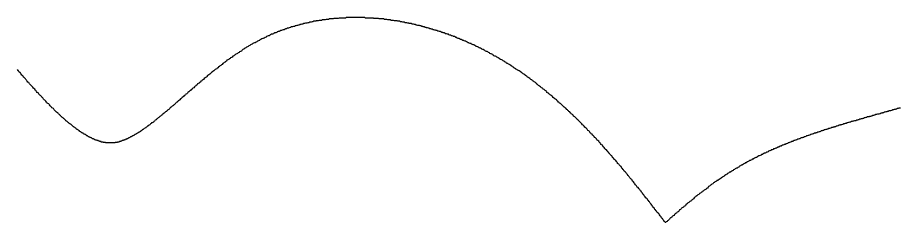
# Model space of a CAD drawing. Header units: millimetres. Extents: x 35 to 605, y 64 to 964.
# Drawn here: x 302.23 to 321.2, y 452.11 to 456.52 of the extents above; entities that cross this region are included whole.
import ezdxf

# ---------------------------------------------------------------- set-up
doc = ezdxf.new("R2010")
doc.units = ezdxf.units.MM

msp = doc.modelspace()

# ---------------------------------------------------------------- linework, layer by layer
msp.add_polyline3d([(321.207, 454.568, 0), (321.187, 454.568, 0), (321.167, 454.568, 0), (321.157, 454.558, 0), (321.137, 454.558, 0), (321.117, 454.548, 0), (321.107, 454.548, 0), (321.087, 454.538, 0), (321.067, 454.538, 0), (321.057, 454.528, 0), (321.037, 454.528, 0), (321.017, 454.518, 0), (321.007, 454.518, 0), (320.987, 454.508, 0), (320.967, 454.508, 0), (320.957, 454.508, 0), (320.937, 454.498, 0), (320.917, 454.498, 0), (320.907, 454.488, 0), (320.887, 454.488, 0), (320.867, 454.478, 0), (320.857, 454.478, 0), (320.837, 454.468, 0), (320.817, 454.468, 0), (320.807, 454.458, 0), (320.787, 454.458, 0), (320.767, 454.448, 0), (320.757, 454.448, 0), (320.737, 454.438, 0), (320.717, 454.438, 0), (320.707, 454.438, 0), (320.687, 454.428, 0), (320.667, 454.428, 0), (320.657, 454.418, 0), (320.637, 454.418, 0), (320.627, 454.408, 0), (320.607, 454.408, 0), (320.587, 454.398, 0), (320.577, 454.398, 0), (320.557, 454.388, 0), (320.537, 454.388, 0), (320.527, 454.378, 0), (320.507, 454.378, 0), (320.487, 454.378, 0), (320.477, 454.368, 0), (320.457, 454.368, 0), (320.437, 454.358, 0), (320.427, 454.358, 0), (320.407, 454.348, 0), (320.397, 454.348, 0), (320.377, 454.338, 0), (320.357, 454.338, 0), (320.347, 454.328, 0), (320.327, 454.328, 0), (320.307, 454.318, 0), (320.297, 454.318, 0), (320.277, 454.308, 0), (320.257, 454.308, 0), (320.247, 454.298, 0), (320.227, 454.298, 0), (320.217, 454.298, 0), (320.197, 454.288, 0), (320.177, 454.288, 0), (320.167, 454.278, 0), (320.147, 454.278, 0), (320.127, 454.268, 0), (320.117, 454.268, 0), (320.097, 454.258, 0), (320.087, 454.258, 0), (320.067, 454.248, 0), (320.047, 454.248, 0), (320.037, 454.238, 0), (320.017, 454.238, 0), (319.997, 454.228, 0), (319.987, 454.228, 0), (319.967, 454.218, 0), (319.957, 454.218, 0), (319.937, 454.208, 0), (319.917, 454.208, 0), (319.907, 454.198, 0), (319.887, 454.198, 0), (319.867, 454.188, 0), (319.857, 454.188, 0), (319.837, 454.178, 0), (319.827, 454.178, 0), (319.807, 454.168, 0), (319.787, 454.168, 0), (319.777, 454.158, 0), (319.757, 454.158, 0), (319.747, 454.148, 0), (319.727, 454.148, 0), (319.707, 454.138, 0), (319.697, 454.138, 0), (319.677, 454.128, 0), (319.657, 454.128, 0), (319.647, 454.118, 0), (319.627, 454.118, 0), (319.617, 454.108, 0), (319.597, 454.108, 0), (319.577, 454.098, 0), (319.567, 454.098, 0), (319.547, 454.088, 0), (319.537, 454.088, 0), (319.517, 454.078, 0), (319.497, 454.078, 0), (319.487, 454.068, 0), (319.467, 454.058, 0), (319.457, 454.058, 0), (319.437, 454.048, 0), (319.417, 454.048, 0), (319.407, 454.038, 0), (319.387, 454.038, 0), (319.377, 454.028, 0), (319.357, 454.028, 0), (319.337, 454.018, 0), (319.327, 454.018, 0), (319.307, 454.008, 0), (319.297, 454.008, 0), (319.277, 453.998, 0), (319.257, 453.988, 0), (319.247, 453.988, 0), (319.227, 453.978, 0), (319.217, 453.978, 0), (319.197, 453.968, 0), (319.187, 453.968, 0), (319.167, 453.958, 0), (319.147, 453.948, 0), (319.137, 453.948, 0), (319.117, 453.938, 0), (319.107, 453.938, 0), (319.087, 453.928, 0), (319.067, 453.928, 0), (319.057, 453.918, 0), (319.037, 453.908, 0), (319.027, 453.908, 0), (319.007, 453.898, 0), (318.997, 453.898, 0), (318.977, 453.888, 0), (318.957, 453.878, 0), (318.947, 453.878, 0), (318.927, 453.868, 0), (318.917, 453.868, 0), (318.897, 453.858, 0), (318.887, 453.848, 0), (318.867, 453.848, 0), (318.847, 453.838, 0), (318.837, 453.838, 0), (318.817, 453.828, 0), (318.807, 453.818, 0), (318.787, 453.818, 0), (318.777, 453.808, 0), (318.757, 453.798, 0), (318.737, 453.798, 0), (318.727, 453.788, 0), (318.707, 453.788, 0), (318.697, 453.778, 0), (318.677, 453.768, 0), (318.667, 453.768, 0), (318.647, 453.758, 0), (318.637, 453.748, 0), (318.617, 453.748, 0), (318.597, 453.738, 0), (318.587, 453.728, 0), (318.567, 453.728, 0), (318.557, 453.718, 0), (318.537, 453.708, 0), (318.527, 453.708, 0), (318.507, 453.698, 0), (318.497, 453.688, 0), (318.477, 453.688, 0), (318.467, 453.678, 0), (318.447, 453.668, 0), (318.427, 453.668, 0), (318.417, 453.658, 0), (318.397, 453.648, 0), (318.387, 453.648, 0), (318.367, 453.638, 0), (318.357, 453.628, 0), (318.337, 453.618, 0), (318.327, 453.618, 0), (318.307, 453.608, 0), (318.297, 453.598, 0), (318.277, 453.598, 0), (318.267, 453.588, 0), (318.247, 453.578, 0), (318.237, 453.568, 0), (318.217, 453.568, 0), (318.207, 453.558, 0), (318.187, 453.548, 0), (318.167, 453.538, 0), (318.157, 453.538, 0), (318.137, 453.528, 0), (318.127, 453.518, 0), (318.107, 453.508, 0), (318.097, 453.508, 0), (318.077, 453.498, 0), (318.067, 453.488, 0), (318.047, 453.478, 0), (318.037, 453.468, 0), (318.017, 453.468, 0), (318.007, 453.458, 0), (317.987, 453.448, 0), (317.977, 453.438, 0), (317.957, 453.438, 0), (317.947, 453.428, 0), (317.927, 453.418, 0), (317.917, 453.408, 0), (317.897, 453.398, 0), (317.887, 453.388, 0), (317.867, 453.388, 0), (317.857, 453.378, 0), (317.837, 453.368, 0), (317.827, 453.358, 0), (317.807, 453.348, 0), (317.797, 453.338, 0), (317.777, 453.338, 0), (317.767, 453.328, 0), (317.747, 453.318, 0), (317.737, 453.308, 0), (317.727, 453.298, 0), (317.707, 453.288, 0), (317.697, 453.278, 0), (317.677, 453.278, 0), (317.667, 453.268, 0), (317.647, 453.258, 0), (317.637, 453.248, 0), (317.617, 453.238, 0), (317.607, 453.228, 0), (317.587, 453.218, 0), (317.577, 453.208, 0), (317.557, 453.198, 0), (317.547, 453.188, 0), (317.527, 453.188, 0), (317.517, 453.178, 0), (317.507, 453.168, 0), (317.487, 453.158, 0), (317.477, 453.148, 0), (317.457, 453.138, 0), (317.447, 453.128, 0), (317.427, 453.118, 0), (317.417, 453.108, 0), (317.407, 453.098, 0), (317.387, 453.088, 0), (317.377, 453.078, 0), (317.357, 453.068, 0), (317.347, 453.058, 0), (317.327, 453.048, 0), (317.317, 453.038, 0), (317.307, 453.028, 0), (317.287, 453.018, 0), (317.277, 453.008, 0), (317.257, 453.008, 0), (317.247, 452.998, 0), (317.237, 452.988, 0), (317.217, 452.978, 0), (317.207, 452.968, 0), (317.187, 452.958, 0), (317.177, 452.948, 0), (317.167, 452.938, 0), (317.147, 452.928, 0), (317.137, 452.918, 0), (317.117, 452.908, 0), (317.107, 452.898, 0), (317.097, 452.888, 0), (317.077, 452.878, 0), (317.067, 452.868, 0), (317.057, 452.848, 0), (317.037, 452.838, 0), (317.027, 452.828, 0), (317.017, 452.818, 0), (316.997, 452.808, 0), (316.987, 452.798, 0), (316.967, 452.788, 0), (316.957, 452.778, 0), (316.947, 452.768, 0), (316.927, 452.758, 0), (316.917, 452.748, 0), (316.907, 452.738, 0), (316.887, 452.728, 0), (316.877, 452.718, 0), (316.867, 452.708, 0), (316.847, 452.698, 0), (316.837, 452.688, 0), (316.827, 452.678, 0), (316.807, 452.668, 0), (316.797, 452.658, 0), (316.787, 452.648, 0), (316.767, 452.638, 0), (316.757, 452.618, 0), (316.747, 452.608, 0), (316.737, 452.598, 0), (316.717, 452.588, 0), (316.707, 452.578, 0), (316.697, 452.568, 0), (316.677, 452.558, 0), (316.667, 452.548, 0), (316.657, 452.538, 0), (316.637, 452.528, 0), (316.627, 452.518, 0), (316.617, 452.508, 0), (316.597, 452.498, 0), (316.587, 452.478, 0), (316.577, 452.468, 0), (316.567, 452.458, 0), (316.547, 452.448, 0), (316.537, 452.438, 0), (316.527, 452.428, 0), (316.507, 452.418, 0), (316.497, 452.408, 0), (316.487, 452.398, 0), (316.477, 452.388, 0), (316.457, 452.378, 0), (316.447, 452.358, 0), (316.437, 452.348, 0), (316.427, 452.338, 0), (316.407, 452.328, 0), (316.397, 452.318, 0), (316.387, 452.308, 0), (316.367, 452.298, 0), (316.357, 452.288, 0), (316.347, 452.278, 0), (316.337, 452.258, 0), (316.317, 452.248, 0), (316.307, 452.238, 0), (316.297, 452.228, 0), (316.287, 452.218, 0), (316.267, 452.208, 0), (316.257, 452.198, 0), (316.247, 452.188, 0), (316.237, 452.178, 0), (316.217, 452.158, 0), (316.207, 452.148, 0), (316.197, 452.138, 0), (316.187, 452.128, 0), (316.167, 452.118, 0), (316.157, 452.108, 0), (316.147, 452.108, 0), (316.137, 452.118, 0), (316.127, 452.128, 0), (316.117, 452.148, 0), (316.107, 452.158, 0), (316.097, 452.168, 0), (316.087, 452.188, 0), (316.077, 452.198, 0), (316.067, 452.208, 0), (316.057, 452.228, 0), (316.047, 452.238, 0), (316.037, 452.248, 0), (316.027, 452.268, 0), (316.017, 452.278, 0), (316.007, 452.298, 0), (315.997, 452.308, 0), (315.977, 452.318, 0), (315.967, 452.338, 0), (315.957, 452.348, 0), (315.947, 452.358, 0), (315.937, 452.378, 0), (315.927, 452.388, 0), (315.917, 452.398, 0), (315.907, 452.418, 0), (315.897, 452.428, 0), (315.887, 452.438, 0), (315.877, 452.458, 0), (315.867, 452.468, 0), (315.857, 452.478, 0), (315.847, 452.498, 0), (315.837, 452.508, 0), (315.827, 452.518, 0), (315.817, 452.538, 0), (315.807, 452.548, 0), (315.797, 452.558, 0), (315.787, 452.578, 0), (315.777, 452.588, 0), (315.767, 452.598, 0), (315.757, 452.618, 0), (315.737, 452.628, 0), (315.727, 452.638, 0), (315.717, 452.658, 0), (315.707, 452.668, 0), (315.697, 452.678, 0), (315.687, 452.698, 0), (315.677, 452.708, 0), (315.667, 452.718, 0), (315.657, 452.738, 0), (315.647, 452.748, 0), (315.637, 452.758, 0), (315.627, 452.778, 0), (315.617, 452.788, 0), (315.607, 452.798, 0), (315.597, 452.818, 0), (315.587, 452.828, 0), (315.577, 452.838, 0), (315.567, 452.858, 0), (315.547, 452.868, 0), (315.537, 452.878, 0), (315.527, 452.898, 0), (315.517, 452.908, 0), (315.507, 452.918, 0), (315.497, 452.938, 0), (315.487, 452.948, 0), (315.477, 452.958, 0), (315.467, 452.978, 0), (315.457, 452.988, 0), (315.447, 452.998, 0), (315.437, 453.018, 0), (315.427, 453.028, 0), (315.417, 453.038, 0), (315.397, 453.058, 0), (315.387, 453.068, 0), (315.377, 453.078, 0), (315.367, 453.098, 0), (315.357, 453.108, 0), (315.347, 453.118, 0), (315.337, 453.138, 0), (315.327, 453.148, 0), (315.317, 453.158, 0), (315.307, 453.178, 0), (315.297, 453.188, 0), (315.287, 453.198, 0), (315.267, 453.208, 0), (315.257, 453.228, 0), (315.247, 453.238, 0), (315.237, 453.248, 0), (315.227, 453.268, 0), (315.217, 453.278, 0), (315.207, 453.288, 0), (315.197, 453.308, 0), (315.187, 453.318, 0), (315.177, 453.328, 0), (315.157, 453.348, 0), (315.147, 453.358, 0), (315.137, 453.368, 0), (315.127, 453.378, 0), (315.117, 453.398, 0), (315.107, 453.408, 0), (315.097, 453.418, 0), (315.087, 453.438, 0), (315.077, 453.448, 0), (315.067, 453.458, 0), (315.047, 453.468, 0), (315.037, 453.488, 0), (315.027, 453.498, 0), (315.017, 453.508, 0), (315.007, 453.528, 0), (314.997, 453.538, 0), (314.987, 453.548, 0), (314.977, 453.558, 0), (314.957, 453.578, 0), (314.947, 453.588, 0), (314.937, 453.598, 0), (314.927, 453.618, 0), (314.917, 453.628, 0), (314.907, 453.638, 0), (314.897, 453.648, 0), (314.887, 453.668, 0), (314.867, 453.678, 0), (314.857, 453.688, 0), (314.847, 453.698, 0), (314.837, 453.718, 0), (314.827, 453.728, 0), (314.817, 453.738, 0), (314.807, 453.758, 0), (314.797, 453.768, 0), (314.777, 453.778, 0), (314.767, 453.788, 0), (314.757, 453.808, 0), (314.747, 453.818, 0), (314.737, 453.828, 0), (314.727, 453.838, 0), (314.717, 453.858, 0), (314.697, 453.868, 0), (314.687, 453.878, 0), (314.677, 453.888, 0), (314.667, 453.908, 0), (314.657, 453.918, 0), (314.647, 453.928, 0), (314.627, 453.938, 0), (314.617, 453.958, 0), (314.607, 453.968, 0), (314.597, 453.978, 0), (314.587, 453.988, 0), (314.577, 454.008, 0), (314.557, 454.018, 0), (314.547, 454.028, 0), (314.537, 454.038, 0), (314.527, 454.048, 0), (314.517, 454.068, 0), (314.507, 454.078, 0), (314.487, 454.088, 0), (314.477, 454.098, 0), (314.467, 454.118, 0), (314.457, 454.128, 0), (314.447, 454.138, 0), (314.427, 454.148, 0), (314.417, 454.158, 0), (314.407, 454.178, 0), (314.397, 454.188, 0), (314.387, 454.198, 0), (314.367, 454.208, 0), (314.357, 454.228, 0), (314.347, 454.238, 0), (314.337, 454.248, 0), (314.327, 454.258, 0), (314.317, 454.268, 0), (314.297, 454.288, 0), (314.287, 454.298, 0), (314.277, 454.308, 0), (314.267, 454.318, 0), (314.247, 454.328, 0), (314.237, 454.348, 0), (314.227, 454.358, 0), (314.217, 454.368, 0), (314.207, 454.378, 0), (314.187, 454.388, 0), (314.177, 454.398, 0), (314.167, 454.418, 0), (314.157, 454.428, 0), (314.137, 454.438, 0), (314.127, 454.448, 0), (314.117, 454.458, 0), (314.107, 454.468, 0), (314.097, 454.488, 0), (314.077, 454.498, 0), (314.067, 454.508, 0), (314.057, 454.518, 0), (314.047, 454.528, 0), (314.027, 454.538, 0), (314.017, 454.558, 0), (314.007, 454.568, 0), (313.997, 454.578, 0), (313.977, 454.588, 0), (313.967, 454.598, 0), (313.957, 454.608, 0), (313.947, 454.618, 0), (313.927, 454.638, 0), (313.917, 454.648, 0), (313.907, 454.658, 0), (313.897, 454.668, 0), (313.877, 454.678, 0), (313.867, 454.688, 0), (313.857, 454.698, 0), (313.837, 454.718, 0), (313.827, 454.728, 0), (313.817, 454.738, 0), (313.807, 454.748, 0), (313.787, 454.758, 0), (313.777, 454.768, 0), (313.767, 454.778, 0), (313.747, 454.788, 0), (313.737, 454.798, 0), (313.727, 454.818, 0), (313.717, 454.828, 0), (313.697, 454.838, 0), (313.687, 454.848, 0), (313.677, 454.858, 0), (313.657, 454.868, 0), (313.647, 454.878, 0), (313.637, 454.888, 0), (313.617, 454.898, 0), (313.607, 454.908, 0), (313.597, 454.928, 0), (313.587, 454.938, 0), (313.567, 454.948, 0), (313.557, 454.958, 0), (313.547, 454.968, 0), (313.527, 454.978, 0), (313.517, 454.988, 0), (313.507, 454.998, 0), (313.487, 455.008, 0), (313.477, 455.018, 0), (313.467, 455.028, 0), (313.447, 455.038, 0), (313.437, 455.048, 0), (313.427, 455.058, 0), (313.407, 455.068, 0), (313.397, 455.078, 0), (313.387, 455.088, 0), (313.367, 455.108, 0), (313.357, 455.118, 0), (313.347, 455.128, 0), (313.327, 455.138, 0), (313.317, 455.148, 0), (313.297, 455.158, 0), (313.287, 455.168, 0), (313.277, 455.178, 0), (313.257, 455.188, 0), (313.247, 455.198, 0), (313.237, 455.208, 0), (313.217, 455.218, 0), (313.207, 455.228, 0), (313.187, 455.238, 0), (313.177, 455.248, 0), (313.167, 455.258, 0), (313.147, 455.268, 0), (313.137, 455.278, 0), (313.127, 455.288, 0), (313.107, 455.298, 0), (313.097, 455.308, 0), (313.077, 455.318, 0), (313.067, 455.328, 0), (313.057, 455.338, 0), (313.037, 455.348, 0), (313.027, 455.358, 0), (313.007, 455.368, 0), (312.997, 455.378, 0), (312.977, 455.388, 0), (312.967, 455.388, 0), (312.957, 455.398, 0), (312.937, 455.408, 0), (312.927, 455.418, 0), (312.907, 455.428, 0), (312.897, 455.438, 0), (312.887, 455.448, 0), (312.867, 455.458, 0), (312.857, 455.468, 0), (312.837, 455.478, 0), (312.827, 455.488, 0), (312.807, 455.498, 0), (312.797, 455.508, 0), (312.777, 455.518, 0), (312.767, 455.528, 0), (312.747, 455.528, 0), (312.737, 455.538, 0), (312.727, 455.548, 0), (312.707, 455.558, 0), (312.697, 455.568, 0), (312.677, 455.578, 0), (312.667, 455.588, 0), (312.647, 455.598, 0), (312.637, 455.608, 0), (312.617, 455.618, 0), (312.607, 455.618, 0), (312.587, 455.628, 0), (312.577, 455.638, 0), (312.557, 455.648, 0), (312.547, 455.658, 0), (312.527, 455.668, 0), (312.517, 455.678, 0), (312.497, 455.688, 0), (312.487, 455.688, 0), (312.467, 455.698, 0), (312.457, 455.708, 0), (312.437, 455.718, 0), (312.427, 455.728, 0), (312.407, 455.738, 0), (312.397, 455.738, 0), (312.377, 455.748, 0), (312.367, 455.758, 0), (312.347, 455.768, 0), (312.337, 455.778, 0), (312.317, 455.788, 0), (312.307, 455.788, 0), (312.287, 455.798, 0), (312.267, 455.808, 0), (312.257, 455.818, 0), (312.237, 455.828, 0), (312.227, 455.828, 0), (312.207, 455.838, 0), (312.197, 455.848, 0), (312.177, 455.858, 0), (312.167, 455.858, 0), (312.147, 455.868, 0), (312.127, 455.878, 0), (312.117, 455.888, 0), (312.097, 455.898, 0), (312.087, 455.898, 0), (312.067, 455.908, 0), (312.057, 455.918, 0), (312.037, 455.928, 0), (312.017, 455.928, 0), (312.007, 455.938, 0), (311.987, 455.948, 0), (311.977, 455.958, 0), (311.957, 455.958, 0), (311.937, 455.968, 0), (311.927, 455.978, 0), (311.907, 455.978, 0), (311.897, 455.988, 0), (311.877, 455.998, 0), (311.857, 456.008, 0), (311.847, 456.008, 0), (311.827, 456.018, 0), (311.817, 456.028, 0), (311.797, 456.028, 0), (311.777, 456.038, 0), (311.767, 456.048, 0), (311.747, 456.048, 0), (311.727, 456.058, 0), (311.717, 456.068, 0), (311.697, 456.068, 0), (311.677, 456.078, 0), (311.667, 456.088, 0), (311.647, 456.088, 0), (311.637, 456.098, 0), (311.617, 456.108, 0), (311.597, 456.108, 0), (311.587, 456.118, 0), (311.567, 456.128, 0), (311.547, 456.128, 0), (311.537, 456.138, 0), (311.517, 456.138, 0), (311.497, 456.148, 0), (311.487, 456.158, 0), (311.467, 456.158, 0), (311.447, 456.168, 0), (311.427, 456.168, 0), (311.417, 456.178, 0), (311.397, 456.188, 0), (311.377, 456.188, 0), (311.367, 456.198, 0), (311.347, 456.198, 0), (311.327, 456.208, 0), (311.317, 456.218, 0), (311.297, 456.218, 0), (311.277, 456.228, 0), (311.257, 456.228, 0), (311.247, 456.238, 0), (311.227, 456.238, 0), (311.207, 456.248, 0), (311.197, 456.248, 0), (311.177, 456.258, 0), (311.157, 456.258, 0), (311.137, 456.268, 0), (311.127, 456.268, 0), (311.107, 456.278, 0), (311.087, 456.278, 0), (311.077, 456.288, 0), (311.057, 456.288, 0), (311.037, 456.298, 0), (311.017, 456.298, 0), (311.007, 456.308, 0), (310.987, 456.308, 0), (310.967, 456.318, 0), (310.947, 456.318, 0), (310.937, 456.328, 0), (310.917, 456.328, 0), (310.897, 456.338, 0), (310.877, 456.338, 0), (310.867, 456.348, 0), (310.847, 456.348, 0), (310.827, 456.348, 0), (310.807, 456.358, 0), (310.797, 456.358, 0), (310.777, 456.368, 0), (310.757, 456.368, 0), (310.737, 456.378, 0), (310.717, 456.378, 0), (310.707, 456.378, 0), (310.687, 456.388, 0), (310.667, 456.388, 0), (310.647, 456.388, 0), (310.637, 456.398, 0), (310.617, 456.398, 0), (310.597, 456.408, 0), (310.577, 456.408, 0), (310.557, 456.408, 0), (310.547, 456.418, 0), (310.527, 456.418, 0), (310.507, 456.418, 0), (310.487, 456.428, 0), (310.477, 456.428, 0), (310.457, 456.428, 0), (310.437, 456.438, 0), (310.417, 456.438, 0), (310.397, 456.438, 0), (310.387, 456.448, 0), (310.367, 456.448, 0), (310.347, 456.448, 0), (310.327, 456.448, 0), (310.307, 456.458, 0), (310.287, 456.458, 0), (310.277, 456.458, 0), (310.257, 456.458, 0), (310.237, 456.468, 0), (310.217, 456.468, 0), (310.197, 456.468, 0), (310.187, 456.468, 0), (310.167, 456.478, 0), (310.147, 456.478, 0), (310.127, 456.478, 0), (310.107, 456.478, 0), (310.097, 456.488, 0), (310.077, 456.488, 0), (310.057, 456.488, 0), (310.037, 456.488, 0), (310.017, 456.488, 0), (309.997, 456.488, 0), (309.987, 456.498, 0), (309.967, 456.498, 0), (309.947, 456.498, 0), (309.927, 456.498, 0), (309.907, 456.498, 0), (309.887, 456.498, 0), (309.877, 456.508, 0), (309.857, 456.508, 0), (309.837, 456.508, 0), (309.817, 456.508, 0), (309.797, 456.508, 0), (309.777, 456.508, 0), (309.767, 456.508, 0), (309.747, 456.508, 0), (309.727, 456.508, 0), (309.707, 456.508, 0), (309.687, 456.518, 0), (309.667, 456.518, 0), (309.647, 456.518, 0), (309.637, 456.518, 0), (309.617, 456.518, 0), (309.597, 456.518, 0), (309.577, 456.518, 0), (309.557, 456.518, 0), (309.537, 456.518, 0), (309.527, 456.518, 0), (309.507, 456.518, 0), (309.487, 456.518, 0), (309.467, 456.518, 0), (309.447, 456.518, 0), (309.427, 456.518, 0), (309.407, 456.518, 0), (309.397, 456.518, 0), (309.377, 456.518, 0), (309.357, 456.518, 0), (309.337, 456.518, 0), (309.317, 456.518, 0), (309.297, 456.518, 0), (309.277, 456.508, 0), (309.267, 456.508, 0), (309.247, 456.508, 0), (309.227, 456.508, 0), (309.207, 456.508, 0), (309.187, 456.508, 0), (309.167, 456.508, 0), (309.157, 456.508, 0), (309.137, 456.508, 0), (309.117, 456.498, 0), (309.097, 456.498, 0), (309.077, 456.498, 0), (309.057, 456.498, 0), (309.037, 456.498, 0), (309.027, 456.498, 0), (309.007, 456.488, 0), (308.987, 456.488, 0), (308.967, 456.488, 0), (308.947, 456.488, 0), (308.927, 456.488, 0), (308.907, 456.478, 0), (308.897, 456.478, 0), (308.877, 456.478, 0), (308.857, 456.478, 0), (308.837, 456.468, 0), (308.817, 456.468, 0), (308.797, 456.468, 0), (308.777, 456.468, 0), (308.767, 456.458, 0), (308.747, 456.458, 0), (308.727, 456.458, 0), (308.707, 456.458, 0), (308.687, 456.448, 0), (308.667, 456.448, 0), (308.647, 456.448, 0), (308.637, 456.438, 0), (308.617, 456.438, 0), (308.597, 456.438, 0), (308.577, 456.428, 0), (308.557, 456.428, 0), (308.537, 456.418, 0), (308.527, 456.418, 0), (308.507, 456.418, 0), (308.487, 456.408, 0), (308.467, 456.408, 0), (308.447, 456.398, 0), (308.427, 456.398, 0), (308.417, 456.398, 0), (308.397, 456.388, 0), (308.377, 456.388, 0), (308.357, 456.378, 0), (308.337, 456.378, 0), (308.317, 456.368, 0), (308.297, 456.368, 0), (308.287, 456.358, 0), (308.267, 456.358, 0), (308.247, 456.348, 0), (308.227, 456.348, 0), (308.207, 456.338, 0), (308.197, 456.338, 0), (308.177, 456.328, 0), (308.157, 456.328, 0), (308.137, 456.318, 0), (308.117, 456.318, 0), (308.097, 456.308, 0), (308.087, 456.308, 0), (308.067, 456.298, 0), (308.047, 456.288, 0), (308.027, 456.288, 0), (308.007, 456.278, 0), (307.987, 456.278, 0), (307.977, 456.268, 0), (307.957, 456.258, 0), (307.937, 456.258, 0), (307.917, 456.248, 0), (307.897, 456.238, 0), (307.887, 456.238, 0), (307.867, 456.228, 0), (307.847, 456.218, 0), (307.827, 456.218, 0), (307.807, 456.208, 0), (307.797, 456.198, 0), (307.777, 456.188, 0), (307.757, 456.188, 0), (307.737, 456.178, 0), (307.727, 456.168, 0), (307.707, 456.158, 0), (307.687, 456.158, 0), (307.667, 456.148, 0), (307.647, 456.138, 0), (307.637, 456.128, 0), (307.617, 456.128, 0), (307.597, 456.118, 0), (307.577, 456.108, 0), (307.567, 456.098, 0), (307.547, 456.088, 0), (307.527, 456.078, 0), (307.507, 456.068, 0), (307.497, 456.068, 0), (307.477, 456.058, 0), (307.457, 456.048, 0), (307.437, 456.038, 0), (307.427, 456.028, 0), (307.407, 456.018, 0), (307.387, 456.008, 0), (307.367, 455.998, 0), (307.357, 455.988, 0), (307.337, 455.978, 0), (307.317, 455.978, 0), (307.297, 455.968, 0), (307.287, 455.958, 0), (307.267, 455.948, 0), (307.247, 455.938, 0), (307.237, 455.928, 0), (307.217, 455.918, 0), (307.197, 455.908, 0), (307.187, 455.898, 0), (307.167, 455.888, 0), (307.147, 455.878, 0), (307.137, 455.868, 0), (307.117, 455.858, 0), (307.097, 455.848, 0), (307.087, 455.838, 0), (307.067, 455.828, 0), (307.047, 455.808, 0), (307.037, 455.798, 0), (307.017, 455.788, 0), (306.997, 455.778, 0), (306.987, 455.768, 0), (306.967, 455.758, 0), (306.957, 455.748, 0), (306.937, 455.738, 0), (306.917, 455.728, 0), (306.907, 455.718, 0), (306.887, 455.708, 0), (306.877, 455.698, 0), (306.857, 455.688, 0), (306.837, 455.668, 0), (306.827, 455.658, 0), (306.807, 455.648, 0), (306.797, 455.638, 0), (306.777, 455.628, 0), (306.767, 455.618, 0), (306.747, 455.608, 0), (306.727, 455.598, 0), (306.717, 455.578, 0), (306.697, 455.568, 0), (306.687, 455.558, 0), (306.667, 455.548, 0), (306.657, 455.538, 0), (306.637, 455.528, 0), (306.627, 455.508, 0), (306.607, 455.498, 0), (306.597, 455.488, 0), (306.577, 455.478, 0), (306.567, 455.468, 0), (306.547, 455.458, 0), (306.537, 455.438, 0), (306.517, 455.428, 0), (306.507, 455.418, 0), (306.487, 455.408, 0), (306.477, 455.398, 0), (306.457, 455.388, 0), (306.447, 455.368, 0), (306.427, 455.358, 0), (306.417, 455.348, 0), (306.397, 455.338, 0), (306.387, 455.328, 0), (306.367, 455.308, 0), (306.357, 455.298, 0), (306.337, 455.288, 0), (306.327, 455.278, 0), (306.307, 455.268, 0), (306.297, 455.248, 0), (306.287, 455.238, 0), (306.267, 455.228, 0), (306.257, 455.218, 0), (306.237, 455.208, 0), (306.227, 455.188, 0), (306.207, 455.178, 0), (306.197, 455.168, 0), (306.187, 455.158, 0), (306.167, 455.148, 0), (306.157, 455.128, 0), (306.137, 455.118, 0), (306.127, 455.108, 0), (306.107, 455.098, 0), (306.097, 455.088, 0), (306.087, 455.068, 0), (306.067, 455.058, 0), (306.057, 455.048, 0), (306.047, 455.038, 0), (306.027, 455.028, 0), (306.017, 455.008, 0), (305.997, 454.998, 0), (305.987, 454.988, 0), (305.977, 454.978, 0), (305.957, 454.968, 0), (305.947, 454.948, 0), (305.927, 454.938, 0), (305.917, 454.928, 0), (305.907, 454.918, 0), (305.887, 454.908, 0), (305.877, 454.888, 0), (305.867, 454.878, 0), (305.847, 454.868, 0), (305.837, 454.858, 0), (305.827, 454.848, 0), (305.807, 454.838, 0), (305.797, 454.818, 0), (305.787, 454.808, 0), (305.767, 454.798, 0), (305.757, 454.788, 0), (305.747, 454.778, 0), (305.727, 454.768, 0), (305.717, 454.748, 0), (305.707, 454.738, 0), (305.687, 454.728, 0), (305.677, 454.718, 0), (305.667, 454.708, 0), (305.657, 454.698, 0), (305.637, 454.688, 0), (305.627, 454.678, 0), (305.617, 454.658, 0), (305.597, 454.648, 0), (305.587, 454.638, 0), (305.577, 454.628, 0), (305.567, 454.618, 0), (305.547, 454.608, 0), (305.537, 454.598, 0), (305.527, 454.588, 0), (305.507, 454.578, 0), (305.497, 454.558, 0), (305.487, 454.548, 0), (305.477, 454.538, 0), (305.457, 454.528, 0), (305.447, 454.518, 0), (305.437, 454.508, 0), (305.427, 454.498, 0), (305.407, 454.488, 0), (305.397, 454.478, 0), (305.387, 454.468, 0), (305.377, 454.458, 0), (305.357, 454.448, 0), (305.347, 454.438, 0), (305.337, 454.428, 0), (305.327, 454.418, 0), (305.317, 454.408, 0), (305.297, 454.398, 0), (305.287, 454.388, 0), (305.277, 454.378, 0), (305.267, 454.368, 0), (305.247, 454.358, 0), (305.237, 454.348, 0), (305.227, 454.338, 0), (305.217, 454.328, 0), (305.207, 454.318, 0), (305.187, 454.308, 0), (305.177, 454.298, 0), (305.167, 454.288, 0), (305.157, 454.278, 0), (305.147, 454.268, 0), (305.137, 454.258, 0), (305.117, 454.248, 0), (305.107, 454.248, 0), (305.097, 454.238, 0), (305.087, 454.228, 0), (305.077, 454.218, 0), (305.067, 454.208, 0), (305.057, 454.198, 0), (305.037, 454.188, 0), (305.027, 454.178, 0), (305.017, 454.178, 0), (305.007, 454.168, 0), (304.997, 454.158, 0), (304.987, 454.148, 0), (304.977, 454.138, 0), (304.967, 454.138, 0), (304.947, 454.128, 0), (304.937, 454.118, 0), (304.927, 454.108, 0), (304.917, 454.108, 0), (304.907, 454.098, 0), (304.897, 454.088, 0), (304.887, 454.078, 0), (304.877, 454.078, 0), (304.867, 454.068, 0), (304.857, 454.058, 0), (304.847, 454.048, 0), (304.837, 454.048, 0), (304.817, 454.038, 0), (304.807, 454.028, 0), (304.797, 454.028, 0), (304.787, 454.018, 0), (304.777, 454.018, 0), (304.767, 454.008, 0), (304.757, 453.998, 0), (304.747, 453.998, 0), (304.737, 453.988, 0), (304.727, 453.978, 0), (304.717, 453.978, 0), (304.707, 453.968, 0), (304.697, 453.968, 0), (304.687, 453.958, 0), (304.677, 453.958, 0), (304.667, 453.948, 0), (304.657, 453.948, 0), (304.647, 453.938, 0), (304.637, 453.938, 0), (304.627, 453.928, 0), (304.617, 453.928, 0), (304.617, 453.918, 0), (304.607, 453.918, 0), (304.597, 453.908, 0), (304.587, 453.908, 0), (304.577, 453.908, 0), (304.567, 453.898, 0), (304.557, 453.898, 0), (304.547, 453.888, 0), (304.537, 453.888, 0), (304.527, 453.888, 0), (304.527, 453.878, 0), (304.517, 453.878, 0), (304.507, 453.878, 0), (304.497, 453.868, 0), (304.487, 453.868, 0), (304.477, 453.868, 0), (304.467, 453.858, 0), (304.467, 453.858, 0), (304.457, 453.858, 0), (304.447, 453.858, 0), (304.437, 453.848, 0), (304.427, 453.848, 0), (304.427, 453.848, 0), (304.417, 453.848, 0), (304.407, 453.838, 0), (304.397, 453.838, 0), (304.397, 453.838, 0), (304.387, 453.838, 0), (304.377, 453.838, 0), (304.367, 453.828, 0), (304.367, 453.828, 0), (304.357, 453.828, 0), (304.347, 453.828, 0), (304.337, 453.828, 0), (304.337, 453.828, 0), (304.327, 453.828, 0), (304.317, 453.818, 0), (304.317, 453.818, 0), (304.307, 453.818, 0), (304.297, 453.818, 0), (304.297, 453.818, 0), (304.287, 453.818, 0), (304.277, 453.818, 0), (304.277, 453.818, 0), (304.267, 453.818, 0), (304.257, 453.818, 0), (304.257, 453.818, 0), (304.247, 453.818, 0), (304.237, 453.818, 0), (304.237, 453.818, 0), (304.227, 453.818, 0), (304.217, 453.818, 0), (304.207, 453.818, 0), (304.207, 453.818, 0), (304.197, 453.818, 0), (304.187, 453.818, 0), (304.187, 453.818, 0), (304.177, 453.818, 0), (304.167, 453.818, 0), (304.167, 453.818, 0), (304.157, 453.818, 0), (304.147, 453.818, 0), (304.147, 453.818, 0), (304.137, 453.818, 0), (304.127, 453.818, 0), (304.117, 453.828, 0), (304.117, 453.828, 0), (304.107, 453.828, 0), (304.097, 453.828, 0), (304.087, 453.828, 0), (304.087, 453.828, 0), (304.077, 453.828, 0), (304.067, 453.838, 0), (304.057, 453.838, 0), (304.057, 453.838, 0), (304.047, 453.838, 0), (304.037, 453.838, 0), (304.027, 453.838, 0), (304.027, 453.848, 0), (304.017, 453.848, 0), (304.007, 453.848, 0), (303.997, 453.848, 0), (303.987, 453.858, 0), (303.987, 453.858, 0), (303.977, 453.858, 0), (303.967, 453.858, 0), (303.957, 453.868, 0), (303.947, 453.868, 0), (303.947, 453.868, 0), (303.937, 453.868, 0), (303.927, 453.878, 0), (303.917, 453.878, 0), (303.907, 453.878, 0), (303.897, 453.888, 0), (303.887, 453.888, 0), (303.887, 453.888, 0), (303.877, 453.898, 0), (303.867, 453.898, 0), (303.857, 453.908, 0), (303.847, 453.908, 0), (303.837, 453.908, 0), (303.827, 453.918, 0), (303.817, 453.918, 0), (303.817, 453.928, 0), (303.807, 453.928, 0), (303.797, 453.938, 0), (303.787, 453.938, 0), (303.777, 453.938, 0), (303.767, 453.948, 0), (303.757, 453.948, 0), (303.747, 453.958, 0), (303.737, 453.958, 0), (303.727, 453.968, 0), (303.717, 453.968, 0), (303.707, 453.978, 0), (303.707, 453.988, 0), (303.697, 453.988, 0), (303.687, 453.998, 0), (303.677, 453.998, 0), (303.667, 454.008, 0), (303.657, 454.008, 0), (303.647, 454.018, 0), (303.637, 454.028, 0), (303.627, 454.028, 0), (303.617, 454.038, 0), (303.607, 454.038, 0), (303.597, 454.048, 0), (303.587, 454.058, 0), (303.577, 454.058, 0), (303.567, 454.068, 0), (303.557, 454.078, 0), (303.547, 454.078, 0), (303.537, 454.088, 0), (303.527, 454.098, 0), (303.517, 454.108, 0), (303.507, 454.108, 0), (303.497, 454.118, 0), (303.487, 454.128, 0), (303.477, 454.138, 0), (303.467, 454.138, 0), (303.457, 454.148, 0), (303.447, 454.158, 0), (303.437, 454.168, 0), (303.427, 454.168, 0), (303.417, 454.178, 0), (303.407, 454.188, 0), (303.397, 454.198, 0), (303.387, 454.208, 0), (303.377, 454.218, 0), (303.367, 454.218, 0), (303.357, 454.228, 0), (303.337, 454.238, 0), (303.327, 454.248, 0), (303.317, 454.258, 0), (303.307, 454.268, 0), (303.297, 454.278, 0), (303.287, 454.288, 0), (303.277, 454.288, 0), (303.267, 454.298, 0), (303.257, 454.308, 0), (303.247, 454.318, 0), (303.237, 454.328, 0), (303.227, 454.338, 0), (303.217, 454.348, 0), (303.207, 454.358, 0), (303.187, 454.368, 0), (303.177, 454.378, 0), (303.167, 454.388, 0), (303.157, 454.398, 0), (303.147, 454.408, 0), (303.137, 454.418, 0), (303.127, 454.428, 0), (303.117, 454.438, 0), (303.107, 454.448, 0), (303.097, 454.458, 0), (303.087, 454.468, 0), (303.067, 454.478, 0), (303.057, 454.488, 0), (303.047, 454.498, 0), (303.037, 454.508, 0), (303.027, 454.518, 0), (303.017, 454.528, 0), (303.007, 454.548, 0), (302.997, 454.558, 0), (302.987, 454.568, 0), (302.967, 454.578, 0), (302.957, 454.588, 0), (302.947, 454.598, 0), (302.937, 454.608, 0), (302.927, 454.618, 0), (302.917, 454.638, 0), (302.907, 454.648, 0), (302.897, 454.658, 0), (302.877, 454.668, 0), (302.867, 454.678, 0), (302.857, 454.688, 0), (302.847, 454.698, 0), (302.837, 454.718, 0), (302.827, 454.728, 0), (302.817, 454.738, 0), (302.797, 454.748, 0), (302.787, 454.758, 0), (302.777, 454.778, 0), (302.767, 454.788, 0), (302.757, 454.798, 0), (302.747, 454.808, 0), (302.737, 454.828, 0), (302.717, 454.838, 0), (302.707, 454.848, 0), (302.697, 454.858, 0), (302.687, 454.868, 0), (302.677, 454.888, 0), (302.667, 454.898, 0), (302.647, 454.908, 0), (302.637, 454.928, 0), (302.627, 454.938, 0), (302.617, 454.948, 0), (302.607, 454.958, 0), (302.597, 454.978, 0), (302.577, 454.988, 0), (302.567, 454.998, 0), (302.557, 455.018, 0), (302.547, 455.028, 0), (302.537, 455.038, 0), (302.527, 455.048, 0), (302.507, 455.068, 0), (302.497, 455.078, 0), (302.487, 455.088, 0), (302.477, 455.108, 0), (302.467, 455.118, 0), (302.447, 455.128, 0), (302.437, 455.148, 0), (302.427, 455.158, 0), (302.417, 455.168, 0), (302.407, 455.188, 0), (302.397, 455.198, 0), (302.377, 455.218, 0), (302.367, 455.228, 0), (302.357, 455.238, 0), (302.347, 455.258, 0), (302.337, 455.268, 0), (302.317, 455.278, 0), (302.307, 455.298, 0), (302.297, 455.308, 0), (302.287, 455.328, 0), (302.277, 455.338, 0), (302.257, 455.348, 0), (302.247, 455.368, 0), (302.237, 455.378, 0), (302.227, 455.398, 0)])

doc.saveas('drawing.dxf')
